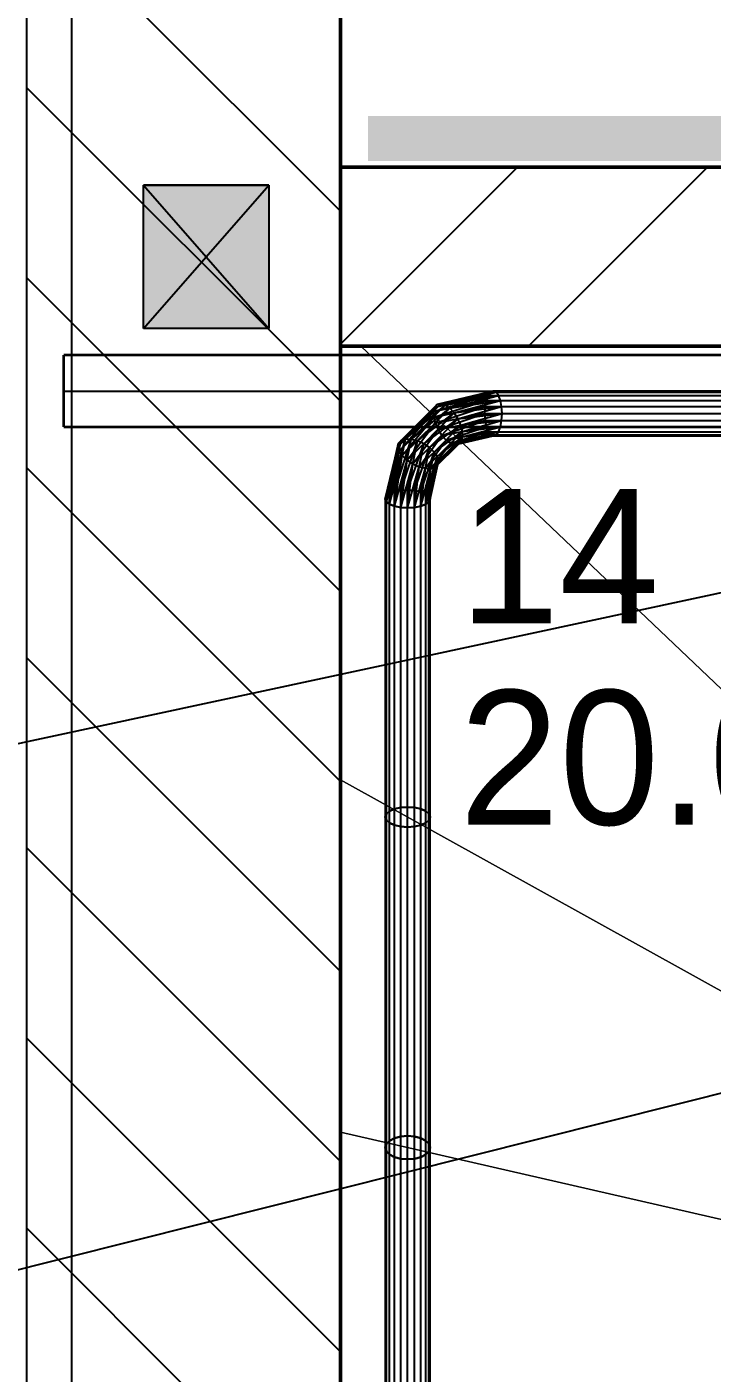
# Model space of a CAD drawing. Extents: x 0 to 756, y -25 to 420.
# Drawn here: x 118.61 to 133.91, y 236.66 to 266.71 of the extents above; entities that cross this region are included whole.
import ezdxf
from ezdxf.lldxf.tags import DXFTag

# ---------------------------------------------------------------- set-up
doc = ezdxf.new("R2010")
doc.units = 0
doc.layers.get('0').update_dxf_attribs({"lineweight": 25})
doc.layers.get('DEFPOINTS').update_dxf_attribs({"lineweight": 25})
for name, color, linetype, lineweight in [('A_Aussenwand', 7, 'Continuous', 25), ('A_Innenwand', 7, 'Continuous', 25), ('ALLGEMEIN03', 7, 'Continuous', 25), ('L_Text', 7, 'Continuous', 25), ('Standard', 7, 'Continuous', 25), ('TREPPE', 7, 'Continuous', 13), ('WAND_HOLZ_NICHT_TRAGEND', 7, 'Continuous', 13), ('WAND_HOLZ_TRAGEND', 7, 'Continuous', 13)]:
    doc.layers.add(name, color=color, linetype=linetype, lineweight=lineweight)
for name, color, linetype, lineweight, true_color in [('A_Geschossdecke', 7, 'Continuous', 25, 0x008080), ('H_Heizung', 1, 'Continuous', 25, 0xff0000), ('L_Abluft', 2, 'Continuous', 35, 0xffff00)]:
    doc.layers.add(name, color=color, linetype=linetype, lineweight=lineweight, true_color=true_color)
doc.styles.get("Standard").update_dxf_attribs({"font": 'arial.ttf'})
tags = doc.linetypes.add('STRICHPUNKT2', pattern=[12.7, 6.35, -3.175, 0, -3.175]).pattern_tags.tags
tags[10:11] = [DXFTag(74, 4), DXFTag(75, 0), DXFTag(340, '0'), DXFTag(46, 0.0), DXFTag(50, 0.0), DXFTag(44, 0.0), DXFTag(45, 0.0)]
tags[8:9] = [DXFTag(74, 4), DXFTag(75, 0), DXFTag(340, '0'), DXFTag(46, 0.0), DXFTag(50, 0.0), DXFTag(44, 0.0), DXFTag(45, 0.0)]
tags[6:7] = [DXFTag(74, 4), DXFTag(75, 0), DXFTag(340, '0'), DXFTag(46, 0.0), DXFTag(50, 0.0), DXFTag(44, 0.0), DXFTag(45, 0.0)]
tags[4:5] = [DXFTag(74, 4), DXFTag(75, 0), DXFTag(340, '0'), DXFTag(46, 0.0), DXFTag(50, 0.0), DXFTag(44, 0.0), DXFTag(45, 0.0)]

# ---------------------------------------------------------------- blocks, each defined once
blk = doc.blocks.new('Referenz-A0T78P30OY')
at = {"layer": 'ALLGEMEIN03', "color": 0, "lineweight": -2}
for p, q in [((125.607, 263.578), (125.607, 279.578)), ((158.207, 263.578), (125.607, 263.578))]:
    blk.add_line(p, q, dxfattribs=at)
at = {"layer": 'DEFPOINTS', "color": 0, "linetype": 'Continuous', "lineweight": -2, "ltscale": 0.25}
for p, q in [((125.607, 263.578), (125.607, 263.578)), ((125.607, 263.578), (125.607, 263.578)), ((125.607, 263.578), (125.607, 263.578)), ((125.607, 263.578), (125.607, 263.578)), ((125.607, 259.578), (125.607, 259.578)), ((125.607, 259.578), (125.607, 259.578)), ((125.607, 259.578), (125.607, 259.578)), ((125.607, 259.578), (125.607, 259.578))]:
    blk.add_line(p, q, dxfattribs=at)
at = {"layer": 'DEFPOINTS', "color": 0, "linetype": 'Continuous', "lineweight": 18, "ltscale": 0.18}
blk.add_line((125.607, 259.578), (125.607, 259.578), dxfattribs=at)
at = {"layer": 'Standard', "color": 0, "lineweight": -2}
for p, q in [((121.207, 259.978), (121.207, 263.178)), ((121.207, 263.178), (124.007, 263.178)), ((121.207, 259.978), (124.007, 263.178)), ((124.007, 263.178), (121.207, 263.178)), ((121.207, 263.178), (124.007, 259.978)), ((124.007, 263.178), (124.007, 259.978)), ((124.007, 259.978), (121.207, 259.978)), ((127.685, 258.124), (128.907, 258.482)), ((127.713, 258.22), (128.961, 258.553)), ((127.713, 258.22), (128.907, 258.482)), ((129.021, 258.578), (127.77, 258.279)), ((127.77, 258.279), (128.961, 258.553)), ((127.851, 258.295), (129.021, 258.578)), ((127.851, 258.295), (129.082, 258.553)), ((127.946, 258.266), (129.082, 258.553)), ((127.946, 258.266), (129.136, 258.482)), ((128.048, 258.196), (129.136, 258.482)), ((128.907, 258.482), (128.864, 258.372)), ((128.961, 258.553), (128.907, 258.482)), ((128.907, 258.482), (137.332, 258.482)), ((129.021, 258.578), (128.961, 258.553)), ((128.961, 258.553), (137.396, 258.553)), ((137.468, 258.578), (129.021, 258.578)), ((129.082, 258.553), (129.021, 258.578)), ((129.082, 258.553), (137.539, 258.553)), ((129.136, 258.482), (129.082, 258.553)), ((129.136, 258.482), (137.604, 258.482)), ((129.179, 258.372), (129.136, 258.482)), ((126.89, 257.337), (127.713, 258.22)), ((126.89, 257.337), (127.685, 258.124)), ((127.77, 258.279), (126.907, 257.418)), ((126.907, 257.418), (127.713, 258.22)), ((126.919, 257.241), (127.685, 258.124)), ((126.966, 257.475), (127.851, 258.295)), ((126.966, 257.475), (127.77, 258.279)), ((127.062, 257.504), (127.851, 258.295)), ((127.062, 257.504), (127.946, 258.266)), ((127.187, 257.5), (127.946, 258.266)), ((127.187, 257.5), (128.048, 258.196)), ((127.326, 257.465), (128.048, 258.196)), ((127.685, 258.124), (128.864, 258.372)), ((127.713, 258.22), (127.685, 258.124)), ((127.685, 258.124), (127.689, 258)), ((127.689, 258), (128.864, 258.372)), ((127.689, 258), (128.836, 258.232)), ((127.77, 258.279), (127.713, 258.22)), ((127.724, 257.861), (128.836, 258.232)), ((127.851, 258.295), (127.77, 258.279)), ((127.946, 258.266), (127.851, 258.295)), ((128.048, 258.196), (127.946, 258.266)), ((128.048, 258.196), (129.179, 258.372)), ((128.147, 258.091), (128.048, 258.196)), ((128.147, 258.091), (129.179, 258.372)), ((128.147, 258.091), (129.207, 258.232)), ((128.231, 257.961), (129.207, 258.232)), ((128.836, 258.232), (128.826, 258.078)), ((128.864, 258.372), (128.836, 258.232)), ((128.836, 258.232), (137.248, 258.232)), ((128.864, 258.372), (137.281, 258.372)), ((129.179, 258.372), (137.655, 258.372)), ((129.207, 258.232), (129.179, 258.372)), ((129.207, 258.232), (137.688, 258.232)), ((129.216, 258.078), (129.207, 258.232)), ((126.919, 257.241), (127.689, 258)), ((126.989, 257.138), (127.689, 258)), ((126.989, 257.138), (127.724, 257.861)), ((127.094, 257.04), (127.724, 257.861)), ((127.326, 257.465), (128.147, 258.091)), ((127.468, 257.402), (128.147, 258.091)), ((127.468, 257.402), (128.231, 257.961)), ((127.597, 257.317), (128.231, 257.961)), ((127.597, 257.317), (128.294, 257.819)), ((127.689, 258), (127.724, 257.861)), ((127.702, 257.218), (128.294, 257.819)), ((127.724, 257.861), (128.826, 258.078)), ((127.724, 257.861), (127.787, 257.719)), ((127.787, 257.719), (128.826, 258.078)), ((127.787, 257.719), (128.836, 257.923)), ((127.871, 257.589), (128.836, 257.923)), ((128.231, 257.961), (128.147, 258.091)), ((128.231, 257.961), (129.216, 258.078)), ((128.294, 257.819), (128.231, 257.961)), ((128.294, 257.819), (129.216, 258.078)), ((128.294, 257.819), (129.207, 257.923)), ((128.329, 257.68), (128.294, 257.819)), ((128.329, 257.68), (129.207, 257.923)), ((128.826, 258.078), (137.237, 258.078)), ((128.826, 258.078), (128.836, 257.923)), ((128.836, 257.923), (137.248, 257.923)), ((128.836, 257.923), (128.864, 257.784)), ((129.179, 257.784), (129.207, 257.923)), ((129.207, 257.923), (129.216, 258.078)), ((129.207, 257.923), (137.688, 257.923)), ((129.216, 258.078), (137.699, 258.078)), ((126.703, 256.287), (127.062, 257.504)), ((126.813, 256.332), (127.062, 257.504)), ((126.813, 256.332), (127.187, 257.5)), ((126.953, 256.36), (127.187, 257.5)), ((127.062, 257.504), (126.966, 257.475)), ((127.187, 257.5), (127.062, 257.504)), ((127.094, 257.04), (127.787, 257.719)), ((127.326, 257.465), (127.187, 257.5)), ((127.223, 256.955), (127.787, 257.719)), ((127.223, 256.955), (127.871, 257.589)), ((127.365, 256.891), (127.871, 257.589)), ((127.702, 257.218), (128.329, 257.68)), ((127.772, 257.116), (128.329, 257.68)), ((127.772, 257.116), (128.333, 257.556)), ((127.787, 257.719), (127.871, 257.589)), ((127.8, 257.019), (128.333, 257.556)), ((127.871, 257.589), (128.864, 257.784)), ((127.871, 257.589), (127.97, 257.484)), ((127.97, 257.484), (128.864, 257.784)), ((127.97, 257.484), (128.907, 257.673)), ((128.072, 257.414), (128.907, 257.673)), ((128.072, 257.414), (128.961, 257.602)), ((128.168, 257.385), (128.961, 257.602)), ((128.168, 257.385), (129.021, 257.578)), ((128.248, 257.401), (129.082, 257.602)), ((128.248, 257.401), (129.021, 257.578)), ((128.305, 257.46), (129.136, 257.673)), ((128.305, 257.46), (129.082, 257.602)), ((128.305, 257.46), (128.333, 257.556)), ((128.329, 257.68), (129.179, 257.784)), ((128.333, 257.556), (128.329, 257.68)), ((128.333, 257.556), (129.179, 257.784)), ((128.333, 257.556), (129.136, 257.673)), ((128.864, 257.784), (137.281, 257.784)), ((128.864, 257.784), (128.907, 257.673)), ((128.907, 257.673), (137.332, 257.673)), ((128.907, 257.673), (128.961, 257.602)), ((128.961, 257.602), (137.396, 257.602)), ((128.961, 257.602), (129.021, 257.578)), ((129.021, 257.578), (129.082, 257.602)), ((129.021, 257.578), (137.468, 257.578)), ((129.082, 257.602), (129.136, 257.673)), ((129.082, 257.602), (137.539, 257.602)), ((129.136, 257.673), (129.179, 257.784)), ((129.136, 257.673), (137.604, 257.673)), ((129.179, 257.784), (137.655, 257.784)), ((126.907, 257.418), (126.607, 256.17)), ((126.607, 256.17), (126.89, 257.337)), ((126.632, 256.232), (126.966, 257.475)), ((126.632, 256.232), (126.907, 257.418)), ((126.632, 256.108), (126.89, 257.337)), ((126.632, 256.108), (126.919, 257.241)), ((126.703, 256.287), (126.966, 257.475)), ((126.703, 256.052), (126.919, 257.241)), ((126.907, 257.418), (126.89, 257.337)), ((126.89, 257.337), (126.919, 257.241)), ((126.966, 257.475), (126.907, 257.418)), ((126.919, 257.241), (126.989, 257.138)), ((126.953, 256.36), (127.326, 257.465)), ((127.107, 256.37), (127.326, 257.465)), ((127.107, 256.37), (127.468, 257.402)), ((127.262, 256.36), (127.468, 257.402)), ((127.262, 256.36), (127.597, 257.317)), ((127.468, 257.402), (127.326, 257.465)), ((127.365, 256.891), (127.97, 257.484)), ((127.401, 256.332), (127.597, 257.317)), ((127.401, 256.332), (127.702, 257.218)), ((127.597, 257.317), (127.468, 257.402)), ((127.504, 256.856), (127.97, 257.484)), ((127.504, 256.856), (128.072, 257.414)), ((127.512, 256.287), (127.702, 257.218)), ((127.702, 257.218), (127.597, 257.317)), ((127.628, 256.853), (128.072, 257.414)), ((127.628, 256.853), (128.168, 257.385)), ((127.772, 257.116), (127.702, 257.218)), ((127.725, 256.881), (128.248, 257.401)), ((127.725, 256.881), (128.168, 257.385)), ((127.784, 256.938), (128.305, 257.46)), ((127.784, 256.938), (128.248, 257.401)), ((127.8, 257.019), (128.305, 257.46)), ((127.97, 257.484), (128.072, 257.414)), ((128.072, 257.414), (128.168, 257.385)), ((128.168, 257.385), (128.248, 257.401)), ((128.248, 257.401), (128.305, 257.46)), ((126.703, 256.052), (126.989, 257.138)), ((126.813, 256.008), (126.989, 257.138)), ((126.813, 256.008), (127.094, 257.04)), ((126.953, 255.979), (127.094, 257.04)), ((126.953, 255.979), (127.223, 256.955)), ((126.989, 257.138), (127.094, 257.04)), ((127.094, 257.04), (127.223, 256.955)), ((127.107, 255.97), (127.223, 256.955)), ((127.223, 256.955), (127.365, 256.891)), ((127.512, 256.287), (127.772, 257.116)), ((127.583, 256.232), (127.772, 257.116)), ((127.583, 256.232), (127.8, 257.019)), ((127.583, 256.108), (127.784, 256.938)), ((127.607, 256.17), (127.8, 257.019)), ((127.607, 256.17), (127.784, 256.938)), ((127.725, 256.881), (127.784, 256.938)), ((127.8, 257.019), (127.772, 257.116)), ((127.784, 256.938), (127.8, 257.019)), ((127.107, 255.97), (127.365, 256.891)), ((127.262, 255.979), (127.365, 256.891)), ((127.262, 255.979), (127.504, 256.856)), ((127.365, 256.891), (127.504, 256.856)), ((127.401, 256.008), (127.504, 256.856)), ((127.401, 256.008), (127.628, 256.853)), ((127.504, 256.856), (127.628, 256.853)), ((127.512, 256.052), (127.725, 256.881)), ((127.512, 256.052), (127.628, 256.853)), ((127.583, 256.108), (127.725, 256.881)), ((127.628, 256.853), (127.725, 256.881)), ((126.813, 256.332), (126.703, 256.287)), ((126.703, 256.287), (126.813, 256.332)), ((126.953, 256.36), (126.813, 256.332)), ((126.813, 256.332), (126.953, 256.36)), ((126.813, 249.253), (126.813, 256.332)), ((127.107, 256.37), (126.953, 256.36)), ((126.953, 256.36), (127.107, 256.37)), ((126.953, 249.284), (126.953, 256.36)), ((127.262, 256.36), (127.107, 256.37)), ((127.107, 249.295), (127.107, 256.37)), ((127.107, 256.37), (127.262, 256.36)), ((127.401, 256.332), (127.262, 256.36)), ((127.262, 249.284), (127.262, 256.36)), ((127.262, 256.36), (127.401, 256.332)), ((127.512, 256.287), (127.401, 256.332)), ((127.401, 249.253), (127.401, 256.332)), ((127.401, 256.332), (127.512, 256.287)), ((126.632, 256.232), (126.607, 256.17)), ((126.607, 256.17), (126.632, 256.232)), ((126.632, 256.108), (126.607, 256.17)), ((126.607, 256.17), (126.607, 249.071)), ((126.607, 256.17), (126.632, 256.108)), ((126.703, 256.287), (126.632, 256.232)), ((126.632, 256.232), (126.703, 256.287)), ((126.632, 249.141), (126.632, 256.232)), ((126.632, 249.002), (126.632, 256.108)), ((126.703, 256.052), (126.632, 256.108)), ((126.632, 256.108), (126.703, 256.052)), ((126.703, 249.203), (126.703, 256.287)), ((126.703, 248.94), (126.703, 256.052)), ((126.813, 256.008), (126.703, 256.052)), ((126.703, 256.052), (126.813, 256.008)), ((126.813, 248.89), (126.813, 256.008)), ((126.953, 255.979), (126.813, 256.008)), ((126.813, 256.008), (126.953, 255.979)), ((127.401, 256.008), (127.262, 255.979)), ((127.262, 255.979), (127.401, 256.008)), ((127.512, 256.052), (127.401, 256.008)), ((127.401, 256.008), (127.512, 256.052)), ((127.401, 248.89), (127.401, 256.008)), ((127.583, 256.232), (127.512, 256.287)), ((127.512, 249.203), (127.512, 256.287)), ((127.512, 256.287), (127.583, 256.232)), ((127.583, 256.108), (127.512, 256.052)), ((127.512, 256.052), (127.583, 256.108)), ((127.512, 248.94), (127.512, 256.052)), ((127.607, 256.17), (127.583, 256.232)), ((127.583, 249.141), (127.583, 256.232)), ((127.583, 256.232), (127.607, 256.17)), ((127.607, 256.17), (127.583, 256.108)), ((127.583, 256.108), (127.607, 256.17)), ((127.583, 249.002), (127.583, 256.108)), ((127.607, 249.071), (127.607, 256.17)), ((126.953, 248.859), (126.953, 255.979)), ((127.107, 255.97), (126.953, 255.979)), ((126.953, 255.979), (127.107, 255.97)), ((127.262, 255.979), (127.107, 255.97)), ((127.107, 255.97), (127.262, 255.979)), ((127.107, 248.848), (127.107, 255.97)), ((127.262, 248.859), (127.262, 255.979)), ((126.632, 249.141), (126.607, 249.071)), ((126.607, 249.071), (126.632, 249.141)), ((126.703, 249.203), (126.632, 249.141)), ((126.632, 249.141), (126.703, 249.203)), ((126.632, 241.775), (126.632, 249.141)), ((126.813, 249.253), (126.703, 249.203)), ((126.703, 249.203), (126.813, 249.253)), ((126.703, 241.848), (126.703, 249.203)), ((126.953, 249.284), (126.813, 249.253)), ((126.813, 249.253), (126.953, 249.284)), ((126.813, 241.906), (126.813, 249.253)), ((127.107, 249.295), (126.953, 249.284)), ((126.953, 249.284), (127.107, 249.295)), ((126.953, 241.943), (126.953, 249.284)), ((127.262, 249.284), (127.107, 249.295)), ((127.107, 241.956), (127.107, 249.295)), ((127.107, 249.295), (127.262, 249.284)), ((127.401, 249.253), (127.262, 249.284)), ((127.262, 241.943), (127.262, 249.284)), ((127.262, 249.284), (127.401, 249.253)), ((127.512, 249.203), (127.401, 249.253)), ((127.401, 241.906), (127.401, 249.253)), ((127.401, 249.253), (127.512, 249.203)), ((127.583, 249.141), (127.512, 249.203)), ((127.512, 241.848), (127.512, 249.203)), ((127.512, 249.203), (127.583, 249.141)), ((127.607, 249.071), (127.583, 249.141)), ((127.583, 241.775), (127.583, 249.141)), ((127.583, 249.141), (127.607, 249.071)), ((126.632, 249.002), (126.607, 249.071)), ((126.607, 249.071), (126.607, 241.694)), ((126.607, 249.071), (126.632, 249.002)), ((126.632, 241.613), (126.632, 249.002)), ((126.703, 248.94), (126.632, 249.002)), ((126.632, 249.002), (126.703, 248.94)), ((126.703, 241.54), (126.703, 248.94)), ((126.813, 248.89), (126.703, 248.94)), ((126.703, 248.94), (126.813, 248.89)), ((126.813, 241.482), (126.813, 248.89)), ((126.953, 248.859), (126.813, 248.89)), ((126.813, 248.89), (126.953, 248.859)), ((126.953, 241.445), (126.953, 248.859)), ((127.107, 248.848), (126.953, 248.859)), ((126.953, 248.859), (127.107, 248.848)), ((127.262, 248.859), (127.107, 248.848)), ((127.107, 248.848), (127.262, 248.859)), ((127.107, 241.432), (127.107, 248.848)), ((127.401, 248.89), (127.262, 248.859)), ((127.262, 248.859), (127.401, 248.89)), ((127.262, 241.445), (127.262, 248.859)), ((127.512, 248.94), (127.401, 248.89)), ((127.401, 248.89), (127.512, 248.94)), ((127.401, 241.482), (127.401, 248.89)), ((127.583, 249.002), (127.512, 248.94)), ((127.512, 248.94), (127.583, 249.002)), ((127.512, 241.54), (127.512, 248.94)), ((127.607, 249.071), (127.583, 249.002)), ((127.583, 249.002), (127.607, 249.071)), ((127.583, 241.613), (127.583, 249.002)), ((127.607, 241.694), (127.607, 249.071)), ((126.813, 241.906), (126.703, 241.848)), ((126.703, 241.848), (126.813, 241.906)), ((126.953, 241.943), (126.813, 241.906)), ((126.813, 241.906), (126.953, 241.943)), ((126.813, 235.629), (126.813, 241.906)), ((127.107, 241.956), (126.953, 241.943)), ((126.953, 241.943), (127.107, 241.956)), ((126.953, 235.673), (126.953, 241.943)), ((127.262, 241.943), (127.107, 241.956)), ((127.107, 235.688), (127.107, 241.956)), ((127.107, 241.956), (127.262, 241.943)), ((127.401, 241.906), (127.262, 241.943)), ((127.262, 235.673), (127.262, 241.943)), ((127.262, 241.943), (127.401, 241.906)), ((127.512, 241.848), (127.401, 241.906)), ((127.401, 235.629), (127.401, 241.906)), ((127.401, 241.906), (127.512, 241.848)), ((126.632, 241.775), (126.607, 241.694)), ((126.607, 241.694), (126.632, 241.775)), ((126.632, 241.613), (126.607, 241.694)), ((126.607, 241.694), (126.607, 235.378)), ((126.607, 241.694), (126.632, 241.613)), ((126.703, 241.848), (126.632, 241.775)), ((126.632, 241.775), (126.703, 241.848)), ((126.632, 235.474), (126.632, 241.775)), ((126.632, 235.282), (126.632, 241.613)), ((126.703, 241.54), (126.632, 241.613)), ((126.632, 241.613), (126.703, 241.54)), ((126.703, 235.56), (126.703, 241.848)), ((127.583, 241.775), (127.512, 241.848)), ((127.512, 235.56), (127.512, 241.848)), ((127.512, 241.848), (127.583, 241.775)), ((127.583, 241.613), (127.512, 241.54)), ((127.512, 241.54), (127.583, 241.613)), ((127.607, 241.694), (127.583, 241.775)), ((127.583, 235.474), (127.583, 241.775)), ((127.583, 241.775), (127.607, 241.694)), ((127.607, 241.694), (127.583, 241.613)), ((127.583, 241.613), (127.607, 241.694)), ((127.583, 235.282), (127.583, 241.613)), ((127.607, 235.378), (127.607, 241.694)), ((126.703, 235.196), (126.703, 241.54)), ((126.813, 241.482), (126.703, 241.54)), ((126.703, 241.54), (126.813, 241.482)), ((126.813, 235.127), (126.813, 241.482)), ((126.953, 241.445), (126.813, 241.482)), ((126.813, 241.482), (126.953, 241.445)), ((126.953, 235.083), (126.953, 241.445)), ((127.107, 241.432), (126.953, 241.445)), ((126.953, 241.445), (127.107, 241.432)), ((127.262, 241.445), (127.107, 241.432)), ((127.107, 241.432), (127.262, 241.445)), ((127.107, 235.068), (127.107, 241.432)), ((127.401, 241.482), (127.262, 241.445)), ((127.262, 241.445), (127.401, 241.482)), ((127.262, 235.083), (127.262, 241.445)), ((127.512, 241.54), (127.401, 241.482)), ((127.401, 241.482), (127.512, 241.54)), ((127.401, 235.127), (127.401, 241.482)), ((127.512, 235.196), (127.512, 241.54))]:
    blk.add_line(p, q, dxfattribs=at)
for points in [[(121.207, 259.978), (124.007, 259.978), (121.207, 263.178)], [(124.007, 259.978), (124.007, 263.178), (121.207, 263.178)]]:
    blk.add_solid(points, dxfattribs=at)
at = {"layer": 'TREPPE', "color": 0}
for p, q in [((125.607, 259.578), (125.607, 249.904)), ((126.061, 259.578), (125.607, 259.578)), ((125.607, 259.578), (126.061, 259.578)), ((125.607, 249.904), (125.607, 259.578)), ((125.607, 259.578), (125.607, 259.578)), ((126.061, 259.578), (145.007, 241.578)), ((136.574, 259.578), (126.061, 259.578)), ((145.007, 241.578), (126.061, 259.578)), ((126.061, 259.578), (136.574, 259.578)), ((126.061, 259.578), (126.061, 259.578)), ((145.007, 241.578), (126.061, 259.578)), ((126.061, 259.578), (145.007, 241.578)), ((126.061, 259.578), (126.061, 259.578)), ((125.607, 249.904), (143.607, 239.916)), ((143.607, 239.916), (125.607, 249.904)), ((125.607, 249.904), (125.607, 249.904)), ((143.607, 239.916), (125.607, 249.904)), ((125.607, 249.904), (125.607, 242.037)), ((125.607, 249.904), (143.607, 239.916)), ((125.607, 242.037), (125.607, 249.904)), ((125.607, 249.904), (125.607, 249.904)), ((125.607, 242.037), (143.607, 237.919)), ((143.607, 237.919), (125.607, 242.037)), ((125.607, 242.037), (125.607, 242.037)), ((143.607, 237.919), (125.607, 242.037)), ((125.607, 242.037), (125.607, 235.378)), ((125.607, 242.037), (143.607, 237.919)), ((125.607, 235.378), (125.607, 242.037)), ((125.607, 242.037), (125.607, 242.037))]:
    blk.add_line(p, q, dxfattribs=at)
at = {"layer": 'WAND_HOLZ_NICHT_TRAGEND', "color": 0, "lineweight": 50}
for p, q in [((218.607, 263.578), (125.607, 263.578)), ((125.607, 263.578), (125.607, 259.578)), ((125.607, 259.578), (125.607, 263.578)), ((125.607, 263.578), (197.623, 263.578)), ((125.607, 263.578), (125.607, 263.578)), ((125.607, 259.578), (218.607, 259.578)), ((197.623, 259.578), (125.607, 259.578)), ((125.607, 259.578), (125.607, 259.578))]:
    blk.add_line(p, q, dxfattribs=at)
at = {"layer": 'WAND_HOLZ_TRAGEND', "color": 0, "lineweight": 50}
blk.add_line((125.607, 217.82), (125.607, 290.217), dxfattribs=at)
blk.add_line((125.607, 217.82), (125.607, 290.217), dxfattribs=at)
at = {"layer": 'Standard', "color": 0, "lineweight": -2, "char_height": 3, "attachment_point": 1}
for s, insert in [('{\\fPosterama Text Light;14}', (128.263, 256.396)), ('{\\fPosterama Text Light;20.0/23.0}', (128.263, 251.902))]:
    blk.add_mtext(s, dxfattribs=dict(at, insert=insert))
blk = doc.blocks.new('Wand-A0T78P3WOY', base_point=(118.607, 23.521))
at = {"color": 0, "linetype": 'ByBlock', "lineweight": -2, "ltscale": 0.25}
for p, q in [((118.607, 217.82), (118.607, 290.217)), ((125.607, 263.578), (125.607, 290.217)), ((125.607, 217.82), (125.607, 259.578))]:
    blk.add_line(p, q, dxfattribs=at)
at = {"color": 0, "lineweight": -2}
for p, q in [((125.607, 262.594), (118.607, 269.594)), ((125.607, 258.351), (118.607, 265.351)), ((125.607, 254.108), (118.607, 261.108)), ((125.607, 249.866), (118.607, 256.866)), ((125.607, 245.623), (118.607, 252.623)), ((125.607, 241.381), (118.607, 248.381)), ((125.607, 237.138), (118.607, 244.138)), ((125.607, 232.895), (118.607, 239.895))]:
    blk.add_line(p, q, dxfattribs=at)
blk = doc.blocks.new('Wand-A0T78P48OY', base_point=(125.607, 259.578))
at = {"color": 0, "lineweight": -2}
for p, q in [((125.607, 259.623), (129.562, 263.578)), ((129.804, 259.578), (133.804, 263.578))]:
    blk.add_line(p, q, dxfattribs=at)
at = {"color": 0, "linetype": 'ByBlock', "lineweight": -2, "ltscale": 0.25}
for p, q in [((125.607, 263.578), (197.623, 263.578)), ((125.607, 259.578), (192.607, 259.578))]:
    blk.add_line(p, q, dxfattribs=at)
blk = doc.blocks.new('Geschossdecke-A0T78P4UOY', base_point=(119.607, 24.521))
at = {"color": 0, "linetype": 'ByBlock', "lineweight": -2, "ltscale": 0.25}
blk.add_line((119.607, 24.521), (119.607, 382.578), dxfattribs=at)
blk = doc.blocks.new('Bauteilbeschriftung-A0T78P7WOY', base_point=(76.247, 238.687))
at = {"color": 0, "linetype": 'ByBlock', "lineweight": -2, "ltscale": 0.25}
blk.add_line((111.273, 249.187), (149.032, 257.278), dxfattribs=at)
blk = doc.blocks.new('Bauteilbeschriftung-A0T78PAYOY', base_point=(94.427, 233.68))
at = {"color": 0, "linetype": 'ByBlock', "lineweight": -2, "ltscale": 0.25}
blk.add_line((111.288, 237.18), (149.303, 246.726), dxfattribs=at)
blk = doc.blocks.new('Wickelfalzrohr-A0T78PB0OY', base_point=(119.432, 257.778))
at = {"color": 0, "linetype": 'ByBlock', "lineweight": -2, "ltscale": 0.35}
for p, q in [((147.432, 259.378), (119.432, 259.378)), ((119.432, 258.909), (119.432, 259.378)), ((147.432, 258.909), (147.432, 259.378)), ((119.432, 258.246), (119.432, 258.909)), ((147.432, 258.246), (147.432, 258.909)), ((119.432, 257.778), (119.432, 258.246)), ((147.432, 257.778), (147.432, 258.246)), ((119.432, 257.778), (147.432, 257.778))]:
    blk.add_line(p, q, dxfattribs=at)
at = {"color": 0, "linetype": 'STRICHPUNKT2', "lineweight": 25, "ltscale": 0.25}
blk.add_line((119.432, 258.578), (147.432, 258.578), dxfattribs=at)

msp = doc.modelspace()

# ---------------------------------------------------------------- linework, layer by layer
at = {"layer": 'H_Heizung', "color": 1, "ltscale": 0.25, "true_color": 0xff0000}
for points in [[(126.221, 263.718), (197.023, 263.718), (126.221, 264.718)], [(197.023, 263.718), (126.221, 264.718), (197.023, 264.718)]]:
    msp.add_solid(points, dxfattribs=at)

# ---------------------------------------------------------------- block references
at = {"color": 8, "lineweight": 25, "ltscale": 0.25, "true_color": 0x808080}
msp.add_blockref('Referenz-A0T78P30OY', (0, 0), dxfattribs=at)
at = {"layer": 'A_Aussenwand', "ltscale": 0.25}
msp.add_blockref('Wand-A0T78P3WOY', (118.607, 23.521), dxfattribs=at)
at = {"layer": 'A_Geschossdecke', "ltscale": 0.25}
msp.add_blockref('Geschossdecke-A0T78P4UOY', (119.607, 24.521), dxfattribs=at)
at = {"layer": 'A_Innenwand', "ltscale": 0.25}
msp.add_blockref('Wand-A0T78P48OY', (125.607, 259.578), dxfattribs=at)
at = {"layer": 'L_Abluft', "ltscale": 0.35}
msp.add_blockref('Wickelfalzrohr-A0T78PB0OY', (119.432, 257.778), dxfattribs=at)
at = {"layer": 'L_Text', "color": 7, "ltscale": 0.25}
for name, p in [('Bauteilbeschriftung-A0T78P7WOY', (76.247, 238.687)), ('Bauteilbeschriftung-A0T78PAYOY', (94.427, 233.68))]:
    msp.add_blockref(name, p, dxfattribs=at)

doc.saveas('drawing.dxf')
